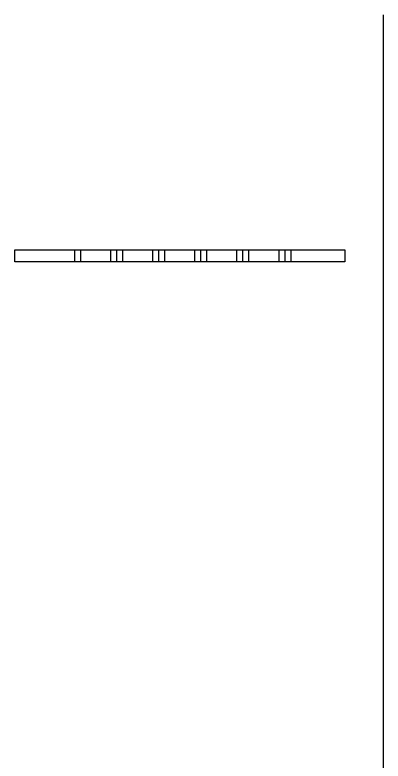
# Model space of a CAD drawing. Header units: millimetres. Extents: x -3009 to 55097, y -2803 to 5841.
# Drawn here: x 7602 to 8216, y 2131 to 3375 of the extents above; entities that cross this region are included whole.
import ezdxf

# ---------------------------------------------------------------- set-up
doc = ezdxf.new("R2010")
doc.units = ezdxf.units.MM

msp = doc.modelspace()

# ---------------------------------------------------------------- linework, layer by layer
for p, q in [((8216, 3374.7), (8216, 887.5)), ((7602.2, 2983.2), (8152.2, 2983.2)), ((7602.2, 2963.2), (7602.2, 2983.2)), ((7702.2, 2963.2), (7702.2, 2983.2)), ((7712.2, 2963.2), (7712.2, 2983.2)), ((7762.2, 2963.2), (7762.2, 2983.2)), ((7772.2, 2963.2), (7772.2, 2983.2)), ((7781.9, 2963.2), (7781.9, 2983.2)), ((7832.2, 2963.2), (7832.2, 2983.2)), ((7842.2, 2963.2), (7842.2, 2983.2)), ((7851.9, 2963.2), (7851.9, 2983.2)), ((7902.2, 2963.2), (7902.2, 2983.2)), ((7912.2, 2963.2), (7912.2, 2983.2)), ((7922.2, 2963.2), (7922.2, 2983.2)), ((7972.3, 2963.2), (7972.3, 2983.2)), ((7982.2, 2963.2), (7982.2, 2983.2)), ((7992.1, 2963.2), (7992.1, 2983.2)), ((8042.3, 2983.2), (8042.3, 2963.2)), ((8052.2, 2983.2), (8052.2, 2963.2)), ((8062.2, 2983.2), (8062.2, 2963.2)), ((8152.2, 2983.2), (8152.2, 2963.2)), ((8152.2, 2963.2), (7602.2, 2963.2))]:
    msp.add_line(p, q)

doc.saveas('drawing.dxf')
